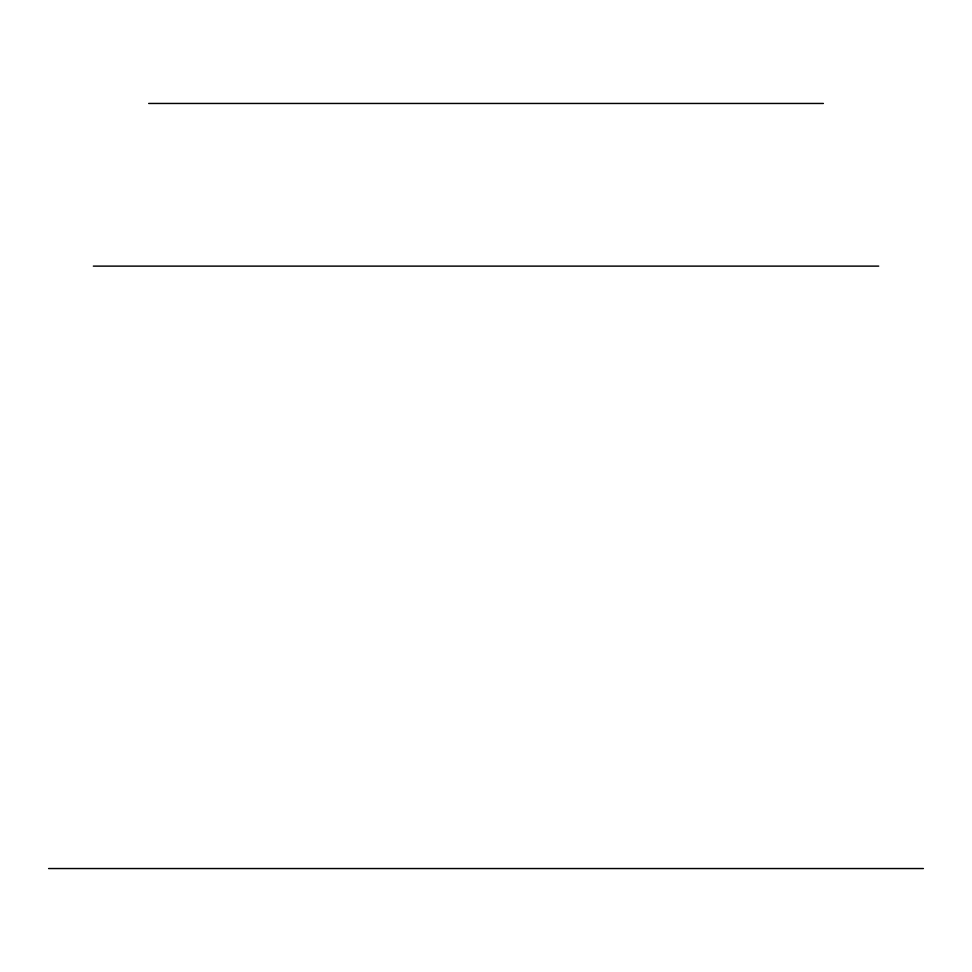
<?xml version="1.0" encoding="UTF-8"?>
<svg xmlns="http://www.w3.org/2000/svg" width="972" height="972" viewBox="0 0 972 972"><rect width="100%" height="100%" fill="white"/><g stroke="black" fill="none" stroke-linecap="round" stroke-linejoin="round"><path stroke-width="1.46" d="M148.68 103.457L823.393 103.457M93.348 266.121L878.712 266.121M48.6 868.543L923.4 868.543"/></g></svg>
